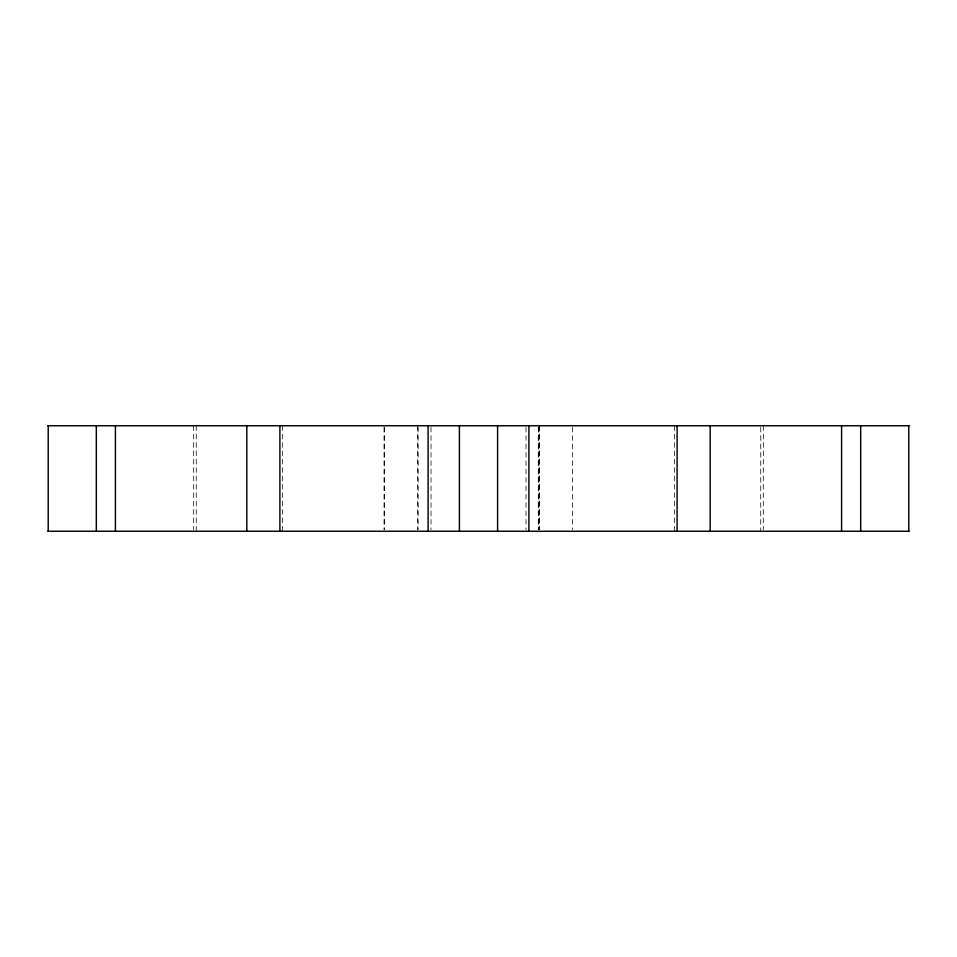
<?xml version="1.0" encoding="UTF-8"?>
<svg xmlns="http://www.w3.org/2000/svg" width="957" height="957" viewBox="0 0 957 957"><rect width="100%" height="100%" fill="white"/><g stroke="black" fill="none" stroke-linecap="round" stroke-linejoin="round"><path stroke-width="0.72" stroke-dasharray="4.79 3.59" d="M763.327 425.757L763.327 529.747M760.755 427.253L760.755 531.243M674.47 425.757L674.47 531.243M572.561 427.253L572.609 529.747M539.293 425.757L539.293 529.747M539.042 425.757L539.042 529.747M538.875 427.253L538.875 529.747M538.277 427.253L538.277 529.747M526.003 427.253L526.003 529.747M430.997 427.253L430.997 529.747M418.125 427.253L418.125 529.747M417.707 425.757L417.707 529.747M384.463 427.253L384.463 529.747M384.032 427.253L384.032 529.747M282.53 425.757L282.53 531.243M196.245 425.757L196.245 531.243M193.673 425.757L193.673 529.747"/><path stroke-width="1.44" d="M47.85 425.757L909.15 425.757M47.85 531.243L909.15 531.243M908.779 425.757L908.779 531.243M860.678 425.757L860.678 531.243M841.586 425.757L841.586 531.243M710.178 425.757L710.178 531.243M677.101 425.757L677.101 531.243M528.898 425.757L528.898 531.243M497.592 425.757L497.592 531.243M459.408 425.757L459.408 531.243M428.102 425.757L428.102 531.243M279.899 425.757L279.899 531.243M246.822 425.757L246.822 531.243M115.414 425.757L115.414 531.243M96.322 425.757L96.322 531.243M48.221 425.757L48.221 531.243"/></g></svg>
